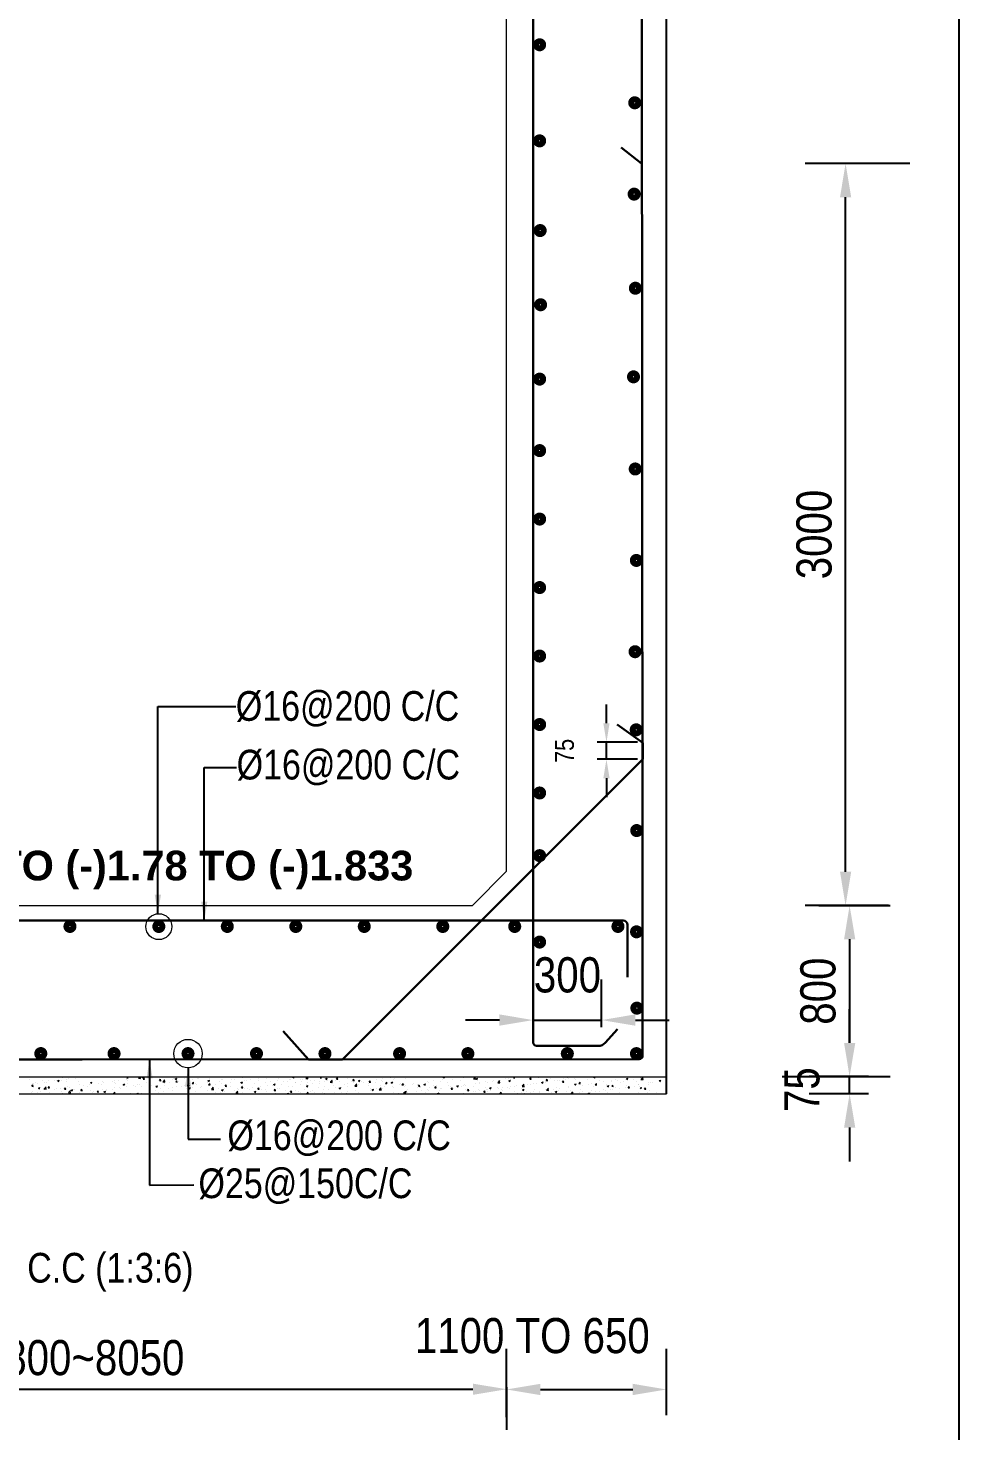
# Model space of a CAD drawing. Extents: x -119161 to 3778985, y -614964 to -30958.
# Drawn here: x 3138035 to 3144926, y -253343 to -242956 of the extents above; entities that cross this region are included whole.
import ezdxf

# ---------------------------------------------------------------- set-up
doc = ezdxf.new("R2010")
doc.units = 0
doc.header["$MEASUREMENT"] = 0
doc.layers.get('DEFPOINTS').update_dxf_attribs({"linetype": 'CONTINUOUS'})
doc.layers.add('Dim', color=7, linetype='CONTINUOUS', lineweight=9)
doc.layers.add('ROD', color=1, linetype='CONTINUOUS', lineweight=30)
doc.layers.add('LINE', color=7, linetype='CONTINUOUS')
doc.layers.add('TXT', color=7, linetype='CONTINUOUS')
doc.styles.add('ARIAL', font='ARIALN.TTF')
doc.dimstyles.new('dim_250', dxfattribs={"dimtxt": 500, "dimasz": 500, "dimexe": 500, "dimexo": 100, "dimgap": 150, "dimtad": 1, "dimdec": 0, "dimzin": 0, "dimdsep": 46, "dimtxsty": 'ARIAL', "dimcen": 350, "dimclrd": 5, "dimclre": 5, "dimclrt": 7, "dimadec": 0, "dimazin": 0, "dimtfac": 1, "dimtdec": 0, "dimtmove": 0, "dimatfit": 3, "dimfxl": 500, "dimfxlon": 1, "dimtolj": 1, "dimtzin": 0, "dimarcsym": 0})
doc.dimstyles.new('dim_70', dxfattribs={"dimtxt": 140, "dimasz": 140, "dimexe": 70, "dimexo": 40, "dimgap": 50, "dimtad": 1, "dimdec": 0, "dimzin": 0, "dimdsep": 46, "dimtxsty": 'ARIAL', "dimcen": 0.09, "dimclrd": 5, "dimclre": 5, "dimclrt": 7, "dimadec": 0, "dimazin": 0, "dimtfac": 1, "dimtdec": 0, "dimtmove": 0, "dimatfit": 3, "dimfxl": 1, "dimtolj": 1, "dimtzin": 0, "dimarcsym": 0})

# ---------------------------------------------------------------- blocks, each defined once
blk = doc.blocks.new('*D1077')
at = {"layer": 'DEFPOINTS', "color": 0, "lineweight": -2, "ltscale": 50}
for p in [(3143790, -249453), (3143496, -250720), (3144117, -250720)]:
    blk.add_point(p, dxfattribs=at)
at = {"layer": 'Dim', "color": 5, "lineweight": -2, "ltscale": 50}
for p, q in [((3143890, -249453), (3144417, -249453)), ((3144117, -249703), (3144117, -250470)), ((3143617, -250720), (3144417, -250720))]:
    blk.add_line(p, q, dxfattribs=at)
for points in [[(3144076, -249703), (3144159, -249703), (3144117, -249453)], [(3144076, -250470), (3144159, -250470), (3144117, -250720)]]:
    blk.add_solid(points, dxfattribs=at)
at = {"layer": 'Dim', "color": 7, "ltscale": 50, "insert": (3143884, -250087), "char_height": 260, "attachment_point": 5, "rotation": 90, "style": 'ARIAL'}
blk.add_mtext('\\A1;800', dxfattribs=at)
blk = doc.blocks.new('*D1078')
at = {"layer": 'DEFPOINTS', "color": 0, "lineweight": -2, "ltscale": 50}
for p in [(3135308, -252916), (3141578, -252918), (3141578, -253034)]:
    blk.add_point(p, dxfattribs=at)
at = {"layer": 'Dim', "color": 5, "lineweight": -2, "ltscale": 50}
for p, q in [((3135308, -253016), (3135308, -253334)), ((3141578, -253018), (3141578, -253334)), ((3135558, -253034), (3141328, -253034))]:
    blk.add_line(p, q, dxfattribs=at)
for points in [[(3135558, -252993), (3135558, -253076), (3135308, -253034)], [(3141328, -252993), (3141328, -253076), (3141578, -253034)]]:
    blk.add_solid(points, dxfattribs=at)
at = {"layer": 'Dim', "color": 7, "ltscale": 50, "insert": (3138443, -252802), "char_height": 260, "attachment_point": 5, "style": 'ARIAL'}
blk.add_mtext('\\A1;7800~8050', dxfattribs=at)
blk = doc.blocks.new('*D1082')
at = {"layer": 'DEFPOINTS', "color": 0, "lineweight": -2, "ltscale": 50}
for p in [(3142281, -250301), (3141774, -250453), (3142281, -250453)]:
    blk.add_point(p, dxfattribs=at)
at = {"layer": 'Dim', "color": 5, "lineweight": -2, "ltscale": 50}
for p, q in [((3141774, -250353), (3141774, -250001)), ((3142281, -250353), (3142281, -250001)), ((3141524, -250301), (3141274, -250301)), ((3141774, -250301), (3142281, -250301)), ((3142531, -250301), (3142781, -250301))]:
    blk.add_line(p, q, dxfattribs=at)
for points in [[(3141524, -250259), (3141524, -250343), (3141774, -250301)], [(3142531, -250259), (3142531, -250343), (3142281, -250301)]]:
    blk.add_solid(points, dxfattribs=at)
at = {"layer": 'Dim', "color": 7, "ltscale": 50, "insert": (3142028, -249968), "char_height": 260, "attachment_point": 5, "style": 'ARIAL'}
blk.add_mtext('\\A1;300', dxfattribs=at)
blk = doc.blocks.new('*D1083')
at = {"layer": 'DEFPOINTS', "color": 0, "lineweight": -2, "ltscale": 50}
for p in [(3142317, -248244), (3142586, -248244), (3142586, -248370)]:
    blk.add_point(p, dxfattribs=at)
at = {"layer": 'Dim', "color": 5, "lineweight": -2, "ltscale": 50}
for p, q in [((3142317, -248104), (3142317, -247964)), ((3142546, -248244), (3142247, -248244)), ((3142317, -248370), (3142317, -248244)), ((3142546, -248370), (3142247, -248370)), ((3142317, -248510), (3142317, -248650))]:
    blk.add_line(p, q, dxfattribs=at)
for points in [[(3142294, -248104), (3142340, -248104), (3142317, -248244)], [(3142294, -248510), (3142340, -248510), (3142317, -248370)]]:
    blk.add_solid(points, dxfattribs=at)
at = {"layer": 'Dim', "color": 7, "lineweight": 18, "ltscale": 50, "insert": (3142007, -248308), "char_height": 140, "attachment_point": 5, "rotation": 90, "style": 'ARIAL'}
blk.add_mtext('\\A1;75', dxfattribs=at)
blk = doc.blocks.new('*D1085')
at = {"layer": 'DEFPOINTS', "color": 0, "lineweight": -2, "ltscale": 50}
for p in [(3142761, -253036), (3142761, -253326), (3141578, -253342)]:
    blk.add_point(p, dxfattribs=at)
at = {"layer": 'Dim', "color": 5, "lineweight": -2, "ltscale": 50}
for p, q in [((3141578, -253242), (3141578, -252736)), ((3142761, -253226), (3142761, -252736)), ((3141828, -253036), (3142511, -253036))]:
    blk.add_line(p, q, dxfattribs=at)
for points in [[(3141828, -252994), (3141828, -253078), (3141578, -253036)], [(3142511, -252994), (3142511, -253078), (3142761, -253036)]]:
    blk.add_solid(points, dxfattribs=at)
at = {"layer": 'Dim', "color": 7, "ltscale": 50, "insert": (3141768, -252639), "char_height": 260, "attachment_point": 5, "style": 'ARIAL'}
blk.add_mtext('\\A1;1100 TO 650\\P', dxfattribs=at)
blk = doc.blocks.new('*D1086')
at = {"layer": 'DEFPOINTS', "color": 0, "lineweight": -2, "ltscale": 50}
for p in [(3144117, -250720), (3144356, -250720), (3144356, -250847)]:
    blk.add_point(p, dxfattribs=at)
at = {"layer": 'Dim', "color": 5, "lineweight": -2, "ltscale": 50}
for p, q in [((3144117, -250470), (3144117, -250220)), ((3144256, -250720), (3143817, -250720)), ((3144117, -250847), (3144117, -250720)), ((3144256, -250847), (3143817, -250847)), ((3144117, -251097), (3144117, -251347))]:
    blk.add_line(p, q, dxfattribs=at)
for points in [[(3144076, -250470), (3144159, -250470), (3144117, -250720)], [(3144076, -251097), (3144159, -251097), (3144117, -250847)]]:
    blk.add_solid(points, dxfattribs=at)
at = {"layer": 'Dim', "color": 7, "ltscale": 50, "insert": (3143765, -250816), "char_height": 260, "attachment_point": 5, "rotation": 90, "style": 'ARIAL'}
blk.add_mtext('\\A1;75', dxfattribs=at)
blk = doc.blocks.new('*D1087')
at = {"layer": 'DEFPOINTS', "color": 0, "lineweight": -2, "ltscale": 50}
for p in [(3144087, -243959), (3144664, -243959), (3144504, -249453)]:
    blk.add_point(p, dxfattribs=at)
at = {"layer": 'Dim', "color": 5, "lineweight": -2, "ltscale": 50}
for p, q in [((3144564, -243959), (3143787, -243959)), ((3144087, -249203), (3144087, -244209)), ((3144404, -249453), (3143787, -249453))]:
    blk.add_line(p, q, dxfattribs=at)
for points in [[(3144046, -244209), (3144129, -244209), (3144087, -243959)], [(3144046, -249203), (3144129, -249203), (3144087, -249453)]]:
    blk.add_solid(points, dxfattribs=at)
at = {"layer": 'Dim', "color": 7, "ltscale": 50, "insert": (3143855, -246706), "char_height": 260, "attachment_point": 5, "rotation": 90, "style": 'ARIAL'}
blk.add_mtext('\\A1;3000', dxfattribs=at)

msp = doc.modelspace()

# ---------------------------------------------------------------- linework, layer by layer
at = {"layer": 'Dim', "color": 2, "ltscale": 50}
for p, q in [((3138287.4, -250728.7), (3138287.4, -250728.7)), ((3138331.7, -250736), (3138331.7, -250736)), ((3138385.3, -250732.2), (3138385.3, -250732.2)), ((3138417.1, -250725.2), (3138417.1, -250725.2)), ((3138762.7, -250733.4), (3138762.7, -250733.4)), ((3138766, -250727.6), (3138772.2, -250720.2)), ((3138766, -250727.6), (3138776.1, -250728.5)), ((3138776, -250728.6), (3138774.5, -250720.2)), ((3138849.5, -250721.5), (3138849.5, -250721.5)), ((3138852.1, -250730.2), (3138867.1, -250732.5)), ((3138854, -250728.2), (3138861.6, -250720.2)), ((3138867.1, -250732.5), (3138865.7, -250720.2)), ((3138871.8, -250728), (3138871.8, -250728)), ((3138873.6, -250728.7), (3138873.6, -250728.7)), ((3138881.2, -250723.3), (3138889.4, -250720.2)), ((3138881.2, -250723.3), (3138889.6, -250729)), ((3138887.2, -250738.2), (3138895.3, -250728.5)), ((3138889.5, -250729), (3138892.5, -250720.2)), ((3138897.2, -250739.2), (3138895.3, -250728.6)), ((3138916, -250723.2), (3138916, -250723.2)), ((3139109.4, -250731.3), (3139109.4, -250731.3)), ((3139111.1, -250722.4), (3139111.1, -250722.4)), ((3139124.1, -250736.9), (3139135.9, -250732.3)), ((3139132.4, -250742.5), (3139135.8, -250732.3)), ((3139192.7, -250731.5), (3139192.7, -250731.5)), ((3139201.3, -250726.2), (3139201.3, -250726.2)), ((3139291.5, -250730), (3139291.5, -250730)), ((3139297.6, -250733.7), (3139297.6, -250733.7)), ((3139361.6, -250725.3), (3139361.6, -250725.3)), ((3139381.7, -250733.8), (3139381.7, -250733.8)), ((3139568.2, -250722.8), (3139568.2, -250722.8)), ((3139616.7, -250722.6), (3139616.7, -250722.6)), ((3139625.1, -250727.8), (3139625.1, -250727.8)), ((3139707, -250726.4), (3139707, -250726.4)), ((3139743.2, -250735.8), (3139743.2, -250735.8)), ((3139797.2, -250730.2), (3139797.2, -250730.2)), ((3139850, -250721.8), (3139850, -250721.8)), ((3139887.4, -250734), (3139887.4, -250734)), ((3139994.7, -250723), (3140001.9, -250720.2)), ((3139994.7, -250723), (3140003.1, -250728.6)), ((3140003, -250728.6), (3140005.9, -250720.2)), ((3140056.1, -250725.2), (3140056.1, -250725.2)), ((3140092.2, -250733.4), (3140107.3, -250735.7)), ((3140094.1, -250731.4), (3140104.9, -250720.2)), ((3140107.2, -250735.7), (3140105.4, -250720.2)), ((3140152.6, -250722.1), (3140152.6, -250722.1)), ((3140197.1, -250727.8), (3140203.5, -250720.2)), ((3140197.1, -250727.8), (3140207.2, -250728.7)), ((3140207.2, -250728.7), (3140205.6, -250720.2)), ((3140231.6, -250732.4), (3140231.6, -250732.4)), ((3140237.6, -250736.5), (3140249.4, -250731.9)), ((3140237.6, -250736.5), (3140246, -250742.2)), ((3140245.9, -250742.2), (3140249.3, -250731.9)), ((3140273.9, -250726.8), (3140273.9, -250726.8)), ((3140318.3, -250738.4), (3140326.5, -250728.7)), ((3140328.4, -250739.3), (3140326.4, -250728.7)), ((3140390.2, -250725.4), (3140390.2, -250725.4)), ((3140400.7, -250734.2), (3140400.7, -250734.2)), ((3140486.1, -250723.4), (3140486.1, -250723.4)), ((3140719.5, -250728.9), (3140719.5, -250728.9)), ((3140750.4, -250733.8), (3140750.4, -250733.8)), ((3140831.7, -250731.6), (3140831.7, -250731.6)), ((3141108.2, -250722.6), (3141114.5, -250720.2)), ((3141108.2, -250722.6), (3141116.6, -250728.3)), ((3141116.5, -250728.3), (3141119.3, -250720.2)), ((3141207.9, -250725.4), (3141207.9, -250725.4)), ((3141261.7, -250729.7), (3141261.7, -250729.7)), ((3141332.4, -250736.6), (3141347.4, -250738.9)), ((3141334.2, -250734.6), (3141347.4, -250720.9)), ((3141334.8, -250733.1), (3141334.8, -250733.1)), ((3141347.4, -250738.9), (3141345.5, -250722.8)), ((3141351.1, -250736.1), (3141362.9, -250731.6)), ((3141351.1, -250736.1), (3141359.5, -250741.8)), ((3141359.4, -250741.8), (3141362.8, -250731.6)), ((3141572.4, -250736.4), (3141572.4, -250736.4)), ((3141589.5, -250736), (3141589.5, -250736)), ((3141628.3, -250727.9), (3141634.8, -250720.2)), ((3141628.3, -250727.9), (3141638.4, -250728.8)), ((3141631.8, -250730.4), (3141631.8, -250730.4)), ((3141638.3, -250728.9), (3141636.7, -250720.2)), ((3141694.1, -250726), (3141694.1, -250726)), ((3141695.8, -250722), (3141695.8, -250722)), ((3141724.6, -250723.9), (3141724.6, -250723.9)), ((3141749.5, -250738.5), (3141757.6, -250728.8)), ((3141759.5, -250739.5), (3141757.6, -250728.9)), ((3141814.8, -250727.7), (3141814.8, -250727.7)), ((3141905, -250731.5), (3141905, -250731.5)), ((3141995.3, -250735.3), (3141995.3, -250735.3)), ((3142031.2, -250727.9), (3142031.2, -250727.9)), ((3142037.3, -250736.1), (3142037.3, -250736.1)), ((3142077.5, -250732.6), (3142077.5, -250732.6)), ((3142125.1, -250723.4), (3142125.1, -250723.4)), ((3142221.7, -250722.2), (3142227, -250720.2)), ((3142221.7, -250722.2), (3142230.1, -250727.9)), ((3142230, -250727.9), (3142232.6, -250720.2)), ((3142464.6, -250735.8), (3142476.4, -250731.2)), ((3142464.6, -250735.8), (3142473, -250741.4)), ((3142469.7, -250732.4), (3142469.7, -250732.4)), ((3142472.9, -250741.4), (3142476.3, -250731.2)), ((3142555.1, -250721.5), (3142555.1, -250721.5)), ((3142565.8, -250729.1), (3142565.8, -250729.1)), ((3142574.4, -250737.8), (3142587.5, -250724.1)), ((3142587.5, -250742.1), (3142585.6, -250726)), ((3142608.1, -250723.5), (3142608.1, -250723.5)), ((3142615.5, -250727.2), (3142615.5, -250727.2)), ((3138049.4, -250743.7), (3138049.4, -250743.7)), ((3138062.1, -250791.1), (3138070.2, -250781.4)), ((3138062.1, -250791.1), (3138072.2, -250792)), ((3138063.8, -250835.3), (3138063.8, -250835.3)), ((3138065.9, -250774.3), (3138065.9, -250774.3)), ((3138069.8, -250827.6), (3138069.8, -250827.6)), ((3138072.2, -250792.1), (3138070.2, -250781.5)), ((3138071.8, -250771.4), (3138071.8, -250771.4)), ((3138090.3, -250762.6), (3138090.3, -250762.6)), ((3138106.7, -250833.9), (3138106.7, -250833.9)), ((3138108.2, -250768.7), (3138108.2, -250768.7)), ((3138111.4, -250805.3), (3138123.3, -250800.7)), ((3138111.4, -250805.3), (3138119.9, -250810.9)), ((3138119.8, -250810.9), (3138123.2, -250800.7)), ((3138127.8, -250826.9), (3138127.8, -250826.9)), ((3138139.7, -250747.5), (3138139.7, -250747.5)), ((3138153, -250810.9), (3138168.1, -250813.2)), ((3138154.9, -250808.9), (3138168.1, -250795.2)), ((3138155.1, -250816.8), (3138155.1, -250816.8)), ((3138157.2, -250760.6), (3138157.2, -250760.6)), ((3138168, -250813.2), (3138166.2, -250797.1)), ((3138172.2, -250760.3), (3138172.2, -250760.3)), ((3138183.3, -250801.7), (3138191.5, -250792)), ((3138183.3, -250801.7), (3138193.4, -250802.6)), ((3138188.9, -250745.6), (3138188.9, -250745.6)), ((3138193.4, -250802.7), (3138191.4, -250792.1)), ((3138197, -250837.7), (3138197, -250837.7)), ((3138229.9, -250751.3), (3138229.9, -250751.3)), ((3138234.5, -250812.9), (3138234.5, -250812.9)), ((3138242.9, -250804.2), (3138242.9, -250804.2)), ((3138244.9, -250747.9), (3138244.9, -250747.9)), ((3138253.4, -250750.8), (3138265.3, -250746.2)), ((3138253.4, -250750.8), (3138261.8, -250756.4)), ((3138261.8, -250756.4), (3138265.2, -250746.2)), ((3138276.8, -250807.3), (3138276.8, -250807.3)), ((3138279, -250746.2), (3138279, -250746.2)), ((3138280.4, -250829.6), (3138280.4, -250829.6)), ((3138304.5, -250812.3), (3138312.7, -250802.6)), ((3138304.5, -250812.3), (3138314.6, -250813.2)), ((3138314.6, -250813.3), (3138312.6, -250802.7)), ((3138320.1, -250755.1), (3138320.1, -250755.1)), ((3138321.3, -250740.6), (3138321.3, -250740.6)), ((3138329.7, -250792.3), (3138329.7, -250792.3)), ((3138333.4, -250838.8), (3138348.4, -250841.2)), ((3138335.3, -250836.9), (3138348.4, -250823.2)), ((3138340.8, -250798.9), (3138340.8, -250798.9)), ((3138348.4, -250841.1), (3138346.5, -250825.1)), ((3138354.3, -250818.8), (3138366.2, -250814.3)), ((3138354.3, -250818.8), (3138362.7, -250824.5)), ((3138362.7, -250824.5), (3138366.1, -250814.3)), ((3138379, -250812.6), (3138379, -250812.6)), ((3138410.3, -250758.9), (3138410.3, -250758.9)), ((3138413, -250837.7), (3138413, -250837.7)), ((3138415, -250781.4), (3138415, -250781.4)), ((3138425.7, -250822.9), (3138433.9, -250813.2)), ((3138425.7, -250822.9), (3138435.8, -250823.8)), ((3138435.8, -250823.9), (3138433.9, -250813.3)), ((3138447.6, -250784.8), (3138447.6, -250784.8)), ((3138477.6, -250795.7), (3138477.6, -250795.7)), ((3138489.9, -250779.3), (3138489.9, -250779.3)), ((3138496.3, -250764.3), (3138508.1, -250759.8)), ((3138496.3, -250764.3), (3138504.7, -250770)), ((3138500.5, -250762.7), (3138500.5, -250762.7)), ((3138500.7, -250825), (3138500.7, -250825)), ((3138502.8, -250768.8), (3138502.8, -250768.8)), ((3138504.7, -250770), (3138508.1, -250759.8)), ((3138509.4, -250837.5), (3138509.4, -250837.5)), ((3138518.1, -250832.8), (3138518.1, -250832.8)), ((3138547, -250833.5), (3138555.1, -250823.8)), ((3138547, -250833.5), (3138557.1, -250834.4)), ((3138553.9, -250770.8), (3138553.9, -250770.8)), ((3138557, -250834.5), (3138555.1, -250823.9)), ((3138576.1, -250778.8), (3138576.1, -250778.8)), ((3138587.5, -250813.1), (3138587.5, -250813.1)), ((3138589.6, -250756.9), (3138589.6, -250756.9)), ((3138590.7, -250766.6), (3138590.7, -250766.6)), ((3138597.2, -250832.3), (3138609, -250827.8)), ((3138597.2, -250832.3), (3138605.6, -250838)), ((3138605.6, -250838), (3138609, -250827.8)), ((3138616.1, -250823.4), (3138616.1, -250823.4)), ((3138616.6, -250815.9), (3138616.6, -250815.9)), ((3138658.4, -250817.9), (3138658.4, -250817.9)), ((3138660.6, -250756.8), (3138660.6, -250756.8)), ((3138668.2, -250844.2), (3138676.3, -250834.4)), ((3138672.9, -250802.3), (3138672.9, -250802.3)), ((3138674.7, -250761.9), (3138674.7, -250761.9)), ((3138674.9, -250746), (3138674.9, -250746)), ((3138678.2, -250845.1), (3138676.3, -250834.5)), ((3138681, -250770.4), (3138681, -250770.4)), ((3138702.9, -250751.2), (3138702.9, -250751.2)), ((3138715.2, -250799), (3138715.2, -250799)), ((3138722.5, -250809.4), (3138722.5, -250809.4)), ((3138739.2, -250777.8), (3138751, -250773.3)), ((3138739.2, -250777.8), (3138747.6, -250783.5)), ((3138747.6, -250783.5), (3138751, -250773.3)), ((3138760.7, -250789.6), (3138760.7, -250789.6)), ((3138766.9, -250742.8), (3138766.9, -250742.8)), ((3138771.2, -250774.2), (3138771.2, -250774.2)), ((3138773.2, -250745), (3138773.2, -250745)), ((3138813.7, -250782.1), (3138813.7, -250782.1)), ((3138829.2, -250795.4), (3138829.2, -250795.4)), ((3138845.4, -250834), (3138845.4, -250834)), ((3138847.4, -250777.7), (3138847.4, -250777.7)), ((3138861.4, -250778), (3138861.4, -250778)), ((3138871.5, -250789.8), (3138871.5, -250789.8)), ((3138887.2, -250738.2), (3138897.3, -250739.1)), ((3138912.3, -250765.2), (3138912.3, -250765.2)), ((3138930.7, -250823.2), (3138930.7, -250823.2)), ((3138932.8, -250766.9), (3138932.8, -250766.9)), ((3138935.5, -250781.4), (3138935.5, -250781.4)), ((3138951.6, -250781.8), (3138951.6, -250781.8)), ((3138976.8, -250824.3), (3138976.8, -250824.3)), ((3138982.1, -250791.4), (3138993.9, -250786.8)), ((3138982.1, -250791.4), (3138990.5, -250797)), ((3138990.4, -250797), (3138993.9, -250786.8)), ((3138997.8, -250834), (3138997.8, -250834)), ((3139008.4, -250748.8), (3139016.5, -250739.1)), ((3139008.4, -250748.8), (3139018.5, -250749.7)), ((3139010.9, -250748.2), (3139010.9, -250748.2)), ((3139018.4, -250749.8), (3139016.5, -250739.2)), ((3139018.5, -250810.5), (3139018.5, -250810.5)), ((3139020.6, -250754.2), (3139020.6, -250754.2)), ((3139032.4, -250758.1), (3139047.5, -250760.5)), ((3139034.3, -250756.2), (3139047.5, -250742.4)), ((3139040.1, -250828.4), (3139040.1, -250828.4)), ((3139041.8, -250785.6), (3139041.8, -250785.6)), ((3139042.2, -250767.3), (3139042.2, -250767.3)), ((3139047.4, -250760.4), (3139045.6, -250744.4)), ((3139075.4, -250807.4), (3139075.4, -250807.4)), ((3139084.5, -250761.8), (3139084.5, -250761.8)), ((3139104.1, -250820), (3139104.1, -250820)), ((3139105.3, -250798.6), (3139105.3, -250798.6)), ((3139107.3, -250742.3), (3139107.3, -250742.3)), ((3139124.1, -250736.9), (3139132.5, -250742.5)), ((3139129.6, -250759.5), (3139137.7, -250749.7)), ((3139129.6, -250759.4), (3139139.7, -250760.3)), ((3139132, -250789.4), (3139132, -250789.4)), ((3139139.7, -250760.4), (3139137.7, -250749.8)), ((3139148.5, -250753.3), (3139148.5, -250753.3)), ((3139174, -250790.5), (3139174, -250790.5)), ((3139190.6, -250787.8), (3139190.6, -250787.8)), ((3139210.8, -250805.9), (3139210.8, -250805.9)), ((3139212.8, -250786.1), (3139227.8, -250788.4)), ((3139214.7, -250784.1), (3139227.8, -250770.4)), ((3139222.3, -250793.2), (3139222.3, -250793.2)), ((3139224.9, -250804.9), (3139236.8, -250800.4)), ((3139224.9, -250804.9), (3139233.3, -250810.6)), ((3139227.8, -250788.4), (3139225.9, -250772.3)), ((3139233.3, -250810.6), (3139236.7, -250800.4)), ((3139250.8, -250770.1), (3139259, -250760.3)), ((3139250.8, -250770.1), (3139260.9, -250770.9)), ((3139253.1, -250800.4), (3139253.1, -250800.4)), ((3139255.3, -250739.3), (3139255.3, -250739.3)), ((3139260.9, -250771), (3139258.9, -250760.4)), ((3139272.5, -250773.5), (3139272.5, -250773.5)), ((3139276.4, -250831.4), (3139276.4, -250831.4)), ((3139278.4, -250775.1), (3139278.4, -250775.1)), ((3139312.5, -250797), (3139312.5, -250797)), ((3139317.1, -250791.9), (3139317.1, -250791.9)), ((3139363.1, -250819.5), (3139363.1, -250819.5)), ((3139365.2, -250763.2), (3139365.2, -250763.2)), ((3139366.9, -250750.4), (3139378.8, -250745.8)), ((3139366.9, -250750.4), (3139375.3, -250756.1)), ((3139371.1, -250756.6), (3139371.1, -250756.6)), ((3139372, -250780.7), (3139380.2, -250771)), ((3139372, -250780.7), (3139382.1, -250781.5)), ((3139375.3, -250756.1), (3139378.7, -250745.9)), ((3139382.1, -250781.6), (3139380.1, -250771)), ((3139393.2, -250814.1), (3139408.2, -250816.4)), ((3139395, -250812.1), (3139408.2, -250798.4)), ((3139402.7, -250800.9), (3139402.7, -250800.9)), ((3139408.2, -250816.4), (3139406.3, -250800.3)), ((3139421.7, -250839), (3139421.7, -250839)), ((3139423.9, -250777.9), (3139423.9, -250777.9)), ((3139448.5, -250808.7), (3139448.5, -250808.7)), ((3139450.6, -250752.4), (3139450.6, -250752.4)), ((3139466.2, -250772.3), (3139466.2, -250772.3)), ((3139467.8, -250818.4), (3139479.6, -250813.9)), ((3139467.8, -250818.4), (3139476.2, -250824.1)), ((3139469.6, -250739.7), (3139469.6, -250739.7)), ((3139471.9, -250737.7), (3139471.9, -250737.7)), ((3139476.2, -250824.1), (3139479.6, -250813.9)), ((3139485.7, -250830.6), (3139485.7, -250830.6)), ((3139492.9, -250804.7), (3139492.9, -250804.7)), ((3139493.3, -250791.3), (3139501.4, -250781.6)), ((3139493.3, -250791.3), (3139503.4, -250792.1)), ((3139503.3, -250792.2), (3139501.4, -250781.6)), ((3139530.2, -250763.9), (3139530.2, -250763.9)), ((3139536.3, -250796), (3139536.3, -250796)), ((3139538.3, -250739.7), (3139538.3, -250739.7)), ((3139561.2, -250823.6), (3139561.2, -250823.6)), ((3139562.2, -250741.5), (3139562.2, -250741.5)), ((3139575.4, -250840.1), (3139588.6, -250826.4)), ((3139583.1, -250808.5), (3139583.1, -250808.5)), ((3139588.5, -250844.3), (3139586.7, -250828.3)), ((3139592.4, -250816.5), (3139592.4, -250816.5)), ((3139609.8, -250763.9), (3139621.6, -250759.4)), ((3139609.8, -250763.9), (3139618.2, -250769.6)), ((3139614.5, -250801.9), (3139622.6, -250792.2)), ((3139614.5, -250801.9), (3139624.6, -250802.8)), ((3139618.2, -250769.6), (3139621.6, -250759.4)), ((3139621, -250840.3), (3139621, -250840.3)), ((3139624.5, -250802.8), (3139622.6, -250792.2)), ((3139623, -250784.1), (3139623, -250784.1)), ((3139634.8, -250810.9), (3139634.8, -250810.9)), ((3139636.9, -250749.8), (3139636.9, -250749.8)), ((3139652.4, -250745.3), (3139652.4, -250745.3)), ((3139659.8, -250806.7), (3139659.8, -250806.7)), ((3139673.3, -250812.3), (3139673.3, -250812.3)), ((3139679.2, -250744.3), (3139679.2, -250744.3)), ((3139698.8, -250802.5), (3139698.8, -250802.5)), ((3139706.4, -250829.5), (3139706.4, -250829.5)), ((3139708.4, -250773.3), (3139708.4, -250773.3)), ((3139710.7, -250832), (3139722.5, -250827.4)), ((3139710.7, -250832), (3139719.1, -250837.6)), ((3139719, -250837.6), (3139722.5, -250827.4)), ((3139735.7, -250812.5), (3139743.8, -250802.8)), ((3139735.7, -250812.5), (3139745.8, -250813.4)), ((3139742.6, -250749.1), (3139742.6, -250749.1)), ((3139745.7, -250813.4), (3139743.8, -250802.8)), ((3139758.3, -250789.8), (3139758.3, -250789.8)), ((3139763.5, -250816.1), (3139763.5, -250816.1)), ((3139794.1, -250816.9), (3139794.1, -250816.9)), ((3139796.2, -250760.6), (3139796.2, -250760.6)), ((3139798.8, -250826.9), (3139798.8, -250826.9)), ((3139805.5, -250788.5), (3139805.5, -250788.5)), ((3139832.8, -250752.9), (3139832.8, -250752.9)), ((3139847.8, -250782.9), (3139847.8, -250782.9)), ((3139852.7, -250777.5), (3139864.5, -250772.9)), ((3139852.7, -250777.5), (3139861.1, -250783.1)), ((3139853.8, -250819.9), (3139853.8, -250819.9)), ((3139856.9, -250772.9), (3139856.9, -250772.9)), ((3139856.9, -250823.1), (3139865.1, -250813.4)), ((3139856.9, -250823.1), (3139867, -250824)), ((3139861, -250783.1), (3139864.5, -250772.9)), ((3139867, -250824), (3139865, -250813.4)), ((3139880.9, -250805), (3139880.9, -250805)), ((3139883, -250748.7), (3139883, -250748.7)), ((3139897.4, -250810), (3139897.4, -250810)), ((3139911.8, -250774.5), (3139911.8, -250774.5)), ((3139923, -250756.7), (3139923, -250756.7)), ((3139944, -250823.7), (3139944, -250823.7)), ((3139955.4, -250756), (3139955.4, -250756)), ((3139966.3, -250794.1), (3139966.3, -250794.1)), ((3139968.3, -250737.9), (3139968.3, -250737.9)), ((3139974.1, -250827.1), (3139974.1, -250827.1)), ((3139977.6, -250737.8), (3139977.6, -250737.8)), ((3139978.1, -250833.7), (3139986.3, -250824)), ((3139978.1, -250833.7), (3139988.2, -250834.6)), ((3139988.2, -250834.6), (3139986.2, -250824)), ((3139995.9, -250793.1), (3139995.9, -250793.1)), ((3140013.2, -250760.5), (3140013.2, -250760.5)), ((3140016.4, -250821.5), (3140016.4, -250821.5)), ((3140018.5, -250760.4), (3140018.5, -250760.4)), ((3140034.2, -250827.5), (3140034.2, -250827.5)), ((3140052, -250837.7), (3140052, -250837.7)), ((3140054, -250739), (3140054, -250739)), ((3140054, -250781.5), (3140054, -250781.5)), ((3140060.8, -250754.8), (3140060.8, -250754.8)), ((3140067.8, -250741.6), (3140067.8, -250741.6)), ((3140080.4, -250813.1), (3140080.4, -250813.1)), ((3140094.5, -250776.1), (3140094.5, -250776.1)), ((3140095.6, -250791), (3140107.4, -250786.5)), ((3140095.6, -250791), (3140104, -250796.7)), ((3140099.3, -250844.3), (3140107.5, -250834.6)), ((3140103.5, -250764.3), (3140103.5, -250764.3)), ((3140103.9, -250796.7), (3140107.3, -250786.5)), ((3140109.4, -250845.2), (3140107.4, -250834.6)), ((3140124.4, -250831.4), (3140124.4, -250831.4)), ((3140124.9, -250746.4), (3140124.9, -250746.4)), ((3140138.8, -250825.8), (3140138.8, -250825.8)), ((3140140.8, -250769.6), (3140140.8, -250769.6)), ((3140158, -250745.5), (3140158, -250745.5)), ((3140159, -250835.3), (3140159, -250835.3)), ((3140187.1, -250799), (3140187.1, -250799)), ((3140193.1, -250759.2), (3140193.1, -250759.2)), ((3140193.7, -250768.2), (3140193.7, -250768.2)), ((3140214.6, -250835.2), (3140214.6, -250835.2)), ((3140224.1, -250815), (3140224.1, -250815)), ((3140226.2, -250758.7), (3140226.2, -250758.7)), ((3140229.4, -250793.4), (3140229.4, -250793.4)), ((3140248.3, -250749.3), (3140248.3, -250749.3)), ((3140257.6, -250818.4), (3140257.6, -250818.4)), ((3140272.6, -250761.3), (3140287.6, -250763.7)), ((3140274.5, -250759.4), (3140287.6, -250745.7)), ((3140283.9, -250772), (3140283.9, -250772)), ((3140287.6, -250763.6), (3140285.7, -250747.6)), ((3140291.6, -250742.3), (3140291.6, -250742.3)), ((3140293.4, -250785), (3140293.4, -250785)), ((3140304.8, -250839), (3140304.8, -250839)), ((3140311.9, -250802.3), (3140311.9, -250802.3)), ((3140314, -250746.1), (3140314, -250746.1)), ((3140318.3, -250738.4), (3140328.4, -250739.3)), ((3140338.4, -250804.5), (3140350.3, -250800)), ((3140338.4, -250804.5), (3140346.8, -250810.2)), ((3140338.5, -250753.1), (3140338.5, -250753.1)), ((3140346.8, -250810.2), (3140350.2, -250800)), ((3140355.7, -250837.6), (3140355.7, -250837.6)), ((3140356.2, -250801.5), (3140356.2, -250801.5)), ((3140374.1, -250775.8), (3140374.1, -250775.8)), ((3140398, -250832.1), (3140398, -250832.1)), ((3140398.7, -250790.4), (3140398.7, -250790.4)), ((3140400.2, -250771), (3140400.2, -250771)), ((3140428.7, -250756.9), (3140428.7, -250756.9)), ((3140439.5, -250749), (3140447.7, -250739.3)), ((3140439.5, -250749), (3140449.6, -250749.9)), ((3140442.5, -250765.4), (3140442.5, -250765.4)), ((3140449.6, -250749.9), (3140447.6, -250739.3)), ((3140453, -250789.3), (3140468, -250791.6)), ((3140454.7, -250784.5), (3140454.7, -250784.5)), ((3140454.8, -250787.3), (3140468, -250773.6)), ((3140462, -250823.6), (3140462, -250823.6)), ((3140464.3, -250779.6), (3140464.3, -250779.6)), ((3140468, -250791.6), (3140466.1, -250775.6)), ((3140480.4, -250750), (3140492.3, -250745.5)), ((3140480.4, -250750), (3140488.8, -250755.7)), ((3140482, -250835.9), (3140482, -250835.9)), ((3140484, -250779.6), (3140484, -250779.6)), ((3140488.8, -250755.7), (3140492.2, -250745.5)), ((3140506.5, -250757), (3140506.5, -250757)), ((3140518.9, -250760.7), (3140518.9, -250760.7)), ((3140553.3, -250767.6), (3140553.3, -250767.6)), ((3140554.5, -250783.4), (3140554.5, -250783.4)), ((3140560.8, -250759.6), (3140568.9, -250749.9)), ((3140560.8, -250759.6), (3140570.9, -250760.5)), ((3140568.8, -250809.6), (3140568.8, -250809.6)), ((3140570.8, -250760.5), (3140568.9, -250749.9)), ((3140569.8, -250823.2), (3140569.8, -250823.2)), ((3140571.8, -250766.9), (3140571.8, -250766.9)), ((3140581.3, -250818.1), (3140593.1, -250813.5)), ((3140581.3, -250818.1), (3140589.7, -250823.7)), ((3140589.7, -250823.7), (3140593.1, -250813.5)), ((3140609.1, -250764.5), (3140609.1, -250764.5)), ((3140611.1, -250804), (3140611.1, -250804)), ((3140613.2, -250742.9), (3140613.2, -250742.9)), ((3140633.3, -250817.3), (3140648.3, -250819.6)), ((3140635.2, -250815.3), (3140648.3, -250801.6)), ((3140644.7, -250787.2), (3140644.7, -250787.2)), ((3140648.3, -250819.6), (3140646.4, -250803.5)), ((3140651.8, -250750.7), (3140651.8, -250750.7)), ((3140655.5, -250737.3), (3140655.5, -250737.3)), ((3140656.5, -250811.3), (3140656.5, -250811.3)), ((3140658.6, -250755), (3140658.6, -250755)), ((3140675.1, -250795.6), (3140675.1, -250795.6)), ((3140682, -250770.2), (3140690.1, -250760.5)), ((3140682, -250770.2), (3140692.1, -250771.1)), ((3140692, -250771.1), (3140690.1, -250760.5)), ((3140699.3, -250768.3), (3140699.3, -250768.3)), ((3140723.3, -250763.6), (3140735.1, -250759)), ((3140723.3, -250763.6), (3140731.7, -250769.2)), ((3140731.7, -250769.2), (3140735.1, -250759)), ((3140735, -250791), (3140735, -250791)), ((3140741.9, -250800.5), (3140741.9, -250800.5)), ((3140743.4, -250834.6), (3140743.4, -250834.6)), ((3140743.9, -250744.2), (3140743.9, -250744.2)), ((3140781.8, -250781.5), (3140781.8, -250781.5)), ((3140789.5, -250772.1), (3140789.5, -250772.1)), ((3140803.2, -250780.8), (3140811.3, -250771.1)), ((3140803.2, -250780.8), (3140813.3, -250781.7)), ((3140813.3, -250781.7), (3140811.3, -250771.1)), ((3140815.6, -250843.3), (3140828.7, -250829.6)), ((3140824.1, -250776), (3140824.1, -250776)), ((3140824.2, -250831.6), (3140836, -250827.1)), ((3140824.2, -250831.6), (3140832.6, -250837.3)), ((3140825.2, -250794.8), (3140825.2, -250794.8)), ((3140828.6, -250846.9), (3140826.8, -250831.5)), ((3140829.7, -250787.8), (3140829.7, -250787.8)), ((3140832.5, -250837.3), (3140836, -250827.1)), ((3140842, -250817.7), (3140842, -250817.7)), ((3140843.7, -250834.2), (3140843.7, -250834.2)), ((3140879.8, -250775.9), (3140879.8, -250775.9)), ((3140888.1, -250767.5), (3140888.1, -250767.5)), ((3140914.4, -250832.2), (3140914.4, -250832.2)), ((3140915.4, -250798.6), (3140915.4, -250798.6)), ((3140916.4, -250775.9), (3140916.4, -250775.9)), ((3140924.4, -250791.4), (3140932.6, -250781.7)), ((3140924.4, -250791.4), (3140934.5, -250792.3)), ((3140934.5, -250792.3), (3140932.5, -250781.8)), ((3140940.5, -250800.8), (3140940.5, -250800.8)), ((3140950.4, -250820.1), (3140950.4, -250820.1)), ((3140966.2, -250777.1), (3140978, -250772.5)), ((3140966.2, -250777.1), (3140974.6, -250782.8)), ((3140970, -250779.8), (3140970, -250779.8)), ((3140974.5, -250782.8), (3140978, -250772.6)), ((3140981, -250837.9), (3140981, -250837.9)), ((3140992.7, -250814.6), (3140992.7, -250814.6)), ((3140994.8, -250753.5), (3140994.8, -250753.5)), ((3140999.7, -250821.4), (3140999.7, -250821.4)), ((3141001.8, -250765.1), (3141001.8, -250765.1)), ((3141005.6, -250802.5), (3141005.6, -250802.5)), ((3141037.2, -250747.9), (3141037.2, -250747.9)), ((3141039.1, -250783.9), (3141039.1, -250783.9)), ((3141045.6, -250802), (3141053.8, -250792.3)), ((3141045.6, -250802), (3141055.7, -250802.9)), ((3141055.7, -250803), (3141053.7, -250792.4)), ((3141056.7, -250806.1), (3141056.7, -250806.1)), ((3141060.2, -250783.6), (3141060.2, -250783.6)), ((3141079.6, -250821), (3141079.6, -250821)), ((3141087.5, -250808.7), (3141087.5, -250808.7)), ((3141089.6, -250752.4), (3141089.6, -250752.4)), ((3141095.8, -250806.3), (3141095.8, -250806.3)), ((3141101.2, -250739.5), (3141101.2, -250739.5)), ((3141137.6, -250766.9), (3141137.6, -250766.9)), ((3141150.4, -250787.4), (3141150.4, -250787.4)), ((3141163.4, -250792.1), (3141163.4, -250792.1)), ((3141166.8, -250812.6), (3141175, -250802.9)), ((3141166.8, -250812.6), (3141176.9, -250813.5)), ((3141174.3, -250796.8), (3141174.3, -250796.8)), ((3141176.9, -250813.6), (3141174.9, -250803)), ((3141176.3, -250740.5), (3141176.3, -250740.5)), ((3141178.1, -250804.1), (3141178.1, -250804.1)), ((3141186, -250810.1), (3141186, -250810.1)), ((3141205.7, -250786.5), (3141205.7, -250786.5)), ((3141209.1, -250790.6), (3141220.9, -250786.1)), ((3141209.1, -250790.6), (3141217.5, -250796.3)), ((3141217.4, -250796.3), (3141220.8, -250786.1)), ((3141236.2, -250750), (3141236.2, -250750)), ((3141240.6, -250791.2), (3141240.6, -250791.2)), ((3141259.7, -250786), (3141259.7, -250786)), ((3141269.7, -250778.1), (3141269.7, -250778.1)), ((3141276.3, -250813.9), (3141276.3, -250813.9)), ((3141276.7, -250787.1), (3141276.7, -250787.1)), ((3141288.1, -250823.2), (3141296.2, -250813.5)), ((3141288.1, -250823.2), (3141298.2, -250824.1)), ((3141298.1, -250824.2), (3141296.2, -250813.6)), ((3141330.8, -250795), (3141330.8, -250795)), ((3141332, -250830.7), (3141332, -250830.7)), ((3141345.4, -250829.6), (3141345.4, -250829.6)), ((3141347.4, -250773.3), (3141347.4, -250773.3)), ((3141366.5, -250817.7), (3141366.5, -250817.7)), ((3141374.3, -250825.1), (3141374.3, -250825.1)), ((3141375.3, -250770.2), (3141375.3, -250770.2)), ((3141376.5, -250764), (3141376.5, -250764)), ((3141409.3, -250833.8), (3141417.4, -250824.1)), ((3141409.3, -250833.8), (3141419.4, -250834.7)), ((3141419.3, -250834.8), (3141417.4, -250824.2)), ((3141418.8, -250758.5), (3141418.8, -250758.5)), ((3141421.1, -250798.8), (3141421.1, -250798.8)), ((3141432.1, -250817.7), (3141432.1, -250817.7)), ((3141434.2, -250761.4), (3141434.2, -250761.4)), ((3141438.3, -250816.7), (3141438.3, -250816.7)), ((3141439.8, -250829.4), (3141439.8, -250829.4)), ((3141451.9, -250804.2), (3141463.8, -250799.6)), ((3141451.9, -250804.2), (3141460.3, -250809.8)), ((3141456.7, -250821.5), (3141456.7, -250821.5)), ((3141460.3, -250809.8), (3141463.7, -250799.6)), ((3141473.8, -250753.3), (3141473.8, -250753.3)), ((3141482.8, -250750), (3141482.8, -250750)), ((3141511.3, -250802.6), (3141511.3, -250802.6)), ((3141512.7, -250764.5), (3141527.8, -250766.9)), ((3141514.6, -250762.6), (3141527.8, -250748.9)), ((3141517.5, -250806.8), (3141517.5, -250806.8)), ((3141519.6, -250750.6), (3141519.6, -250750.6)), ((3141527.7, -250766.8), (3141525.9, -250750.8)), ((3141530.5, -250844.4), (3141538.6, -250834.7)), ((3141538.4, -250812.4), (3141538.4, -250812.4)), ((3141540.6, -250845.4), (3141538.6, -250834.8)), ((3141545.1, -250802.6), (3141545.1, -250802.6)), ((3141546.9, -250825.3), (3141546.9, -250825.3)), ((3141587.4, -250797.1), (3141587.4, -250797.1)), ((3141593.9, -250749.7), (3141605.8, -250745.1)), ((3141593.9, -250749.7), (3141602.3, -250755.3)), ((3141601.5, -250806.4), (3141601.5, -250806.4)), ((3141602.3, -250755.3), (3141605.7, -250745.1)), ((3141605.3, -250794.2), (3141605.3, -250794.2)), ((3141607.3, -250737.9), (3141607.3, -250737.9)), ((3141636.9, -250795.5), (3141636.9, -250795.5)), ((3141637.1, -250829.1), (3141637.1, -250829.1)), ((3141651.4, -250788.6), (3141651.4, -250788.6)), ((3141690, -250838.5), (3141690, -250838.5)), ((3141691.7, -250810.3), (3141691.7, -250810.3)), ((3141692.1, -250782.3), (3141692.1, -250782.3)), ((3141693.1, -250792.5), (3141708.1, -250794.9)), ((3141694.8, -250817.7), (3141706.6, -250813.2)), ((3141694.8, -250817.7), (3141703.2, -250823.4)), ((3141695, -250790.6), (3141708.1, -250776.8)), ((3141703.2, -250823.4), (3141706.6, -250813.2)), ((3141708.1, -250794.8), (3141706.2, -250778.8)), ((3141727.3, -250833), (3141727.3, -250833)), ((3141735.5, -250778.6), (3141735.5, -250778.6)), ((3141749.5, -250738.5), (3141759.6, -250739.4)), ((3141756, -250835.7), (3141756, -250835.7)), ((3141758.1, -250774.6), (3141758.1, -250774.6)), ((3141775.4, -250827.7), (3141775.4, -250827.7)), ((3141777.4, -250771.4), (3141777.4, -250771.4)), ((3141781.9, -250814.1), (3141781.9, -250814.1)), ((3141800.4, -250769), (3141800.4, -250769)), ((3141817.6, -250836.8), (3141817.6, -250836.8)), ((3141820, -250827.3), (3141820, -250827.3)), ((3141834, -250761.7), (3141834, -250761.7)), ((3141836.8, -250763.2), (3141848.6, -250758.6)), ((3141836.8, -250763.2), (3141845.2, -250768.9)), ((3141845.2, -250768.9), (3141848.6, -250758.7)), ((3141863.1, -250815), (3141863.1, -250815)), ((3141864.4, -250760.6), (3141864.4, -250760.6)), ((3141865.2, -250758.8), (3141865.2, -250758.8)), ((3141870.7, -250749.1), (3141878.8, -250739.4)), ((3141870.7, -250749.1), (3141880.8, -250750)), ((3141872.1, -250817.9), (3141872.1, -250817.9)), ((3141873.5, -250820.5), (3141888.5, -250822.8)), ((3141875.3, -250818.5), (3141888.5, -250804.8)), ((3141880.8, -250750.1), (3141878.8, -250739.5)), ((3141888.5, -250822.8), (3141886.6, -250806.7)), ((3141926.7, -250813.2), (3141926.7, -250813.2)), ((3141932.6, -250744.8), (3141932.6, -250744.8)), ((3141937.7, -250831.2), (3141949.5, -250826.7)), ((3141937.7, -250831.2), (3141946.1, -250836.9)), ((3141946, -250836.9), (3141949.5, -250826.7)), ((3141949.9, -250803.1), (3141949.9, -250803.1)), ((3141952, -250746.9), (3141952, -250746.9)), ((3141962.4, -250821.7), (3141962.4, -250821.7)), ((3141969, -250807.6), (3141969, -250807.6)), ((3141971.2, -250746.5), (3141971.2, -250746.5)), ((3141991.9, -250759.7), (3142000.1, -250750)), ((3141991.9, -250759.7), (3142002, -250760.6)), ((3142002, -250760.7), (3142000, -250750.1)), ((3142013.5, -250741), (3142013.5, -250741)), ((3142024.2, -250828.7), (3142024.2, -250828.7)), ((3142033, -250799.2), (3142033, -250799.2)), ((3142035.3, -250792.3), (3142035.3, -250792.3)), ((3142052.6, -250825.5), (3142052.6, -250825.5)), ((3142055.7, -250846.5), (3142068.9, -250832.8)), ((3142068.4, -250846.9), (3142067, -250834.7)), ((3142079.7, -250776.7), (3142091.5, -250772.2)), ((3142079.7, -250776.7), (3142088.1, -250782.4)), ((3142085.5, -250739.1), (3142085.5, -250739.1)), ((3142088, -250782.4), (3142091.5, -250772.2)), ((3142113.1, -250770.3), (3142121.3, -250760.6)), ((3142113.1, -250770.3), (3142123.2, -250771.2)), ((3142121, -250835.9), (3142121, -250835.9)), ((3142123.2, -250771.3), (3142121.2, -250760.7)), ((3142122.7, -250811.8), (3142122.7, -250811.8)), ((3142123, -250779.6), (3142123, -250779.6)), ((3142139.7, -250785.2), (3142139.7, -250785.2)), ((3142142.8, -250829.3), (3142142.8, -250829.3)), ((3142175.7, -250743), (3142175.7, -250743)), ((3142180.6, -250844.8), (3142192.4, -250840.2)), ((3142182, -250779.6), (3142182, -250779.6)), ((3142190.1, -250846.9), (3142192.3, -250840.2)), ((3142201.6, -250837.8), (3142201.6, -250837.8)), ((3142207.8, -250824), (3142207.8, -250824)), ((3142209.8, -250767.7), (3142209.8, -250767.7)), ((3142221.3, -250794.9), (3142221.3, -250794.9)), ((3142233, -250833.1), (3142233, -250833.1)), ((3142234.3, -250780.9), (3142242.5, -250771.2)), ((3142234.3, -250780.9), (3142244.4, -250781.8)), ((3142244.4, -250781.9), (3142242.5, -250771.3)), ((3142246.1, -250771.2), (3142246.1, -250771.2)), ((3142261.8, -250832), (3142261.8, -250832)), ((3142265.9, -250746.8), (3142265.9, -250746.8)), ((3142293.1, -250813.2), (3142293.1, -250813.2)), ((3142295.2, -250756.9), (3142295.2, -250756.9)), ((3142308.3, -250823.8), (3142308.3, -250823.8)), ((3142319.8, -250777.9), (3142319.8, -250777.9)), ((3142322.6, -250790.3), (3142334.4, -250785.7)), ((3142322.6, -250790.3), (3142331, -250795.9)), ((3142323.2, -250836.9), (3142323.2, -250836.9)), ((3142330.9, -250795.9), (3142334.3, -250785.7)), ((3142350.6, -250818.2), (3142350.6, -250818.2)), ((3142352.8, -250757.1), (3142352.8, -250757.1)), ((3142355.6, -250791.5), (3142363.7, -250781.8)), ((3142355.6, -250791.5), (3142365.7, -250792.4)), ((3142356.1, -250750.6), (3142356.1, -250750.6)), ((3142360.3, -250815), (3142360.3, -250815)), ((3142365.6, -250792.5), (3142363.7, -250781.9)), ((3142380.9, -250800.5), (3142380.9, -250800.5)), ((3142383, -250744.3), (3142383, -250744.3)), ((3142395.1, -250751.5), (3142395.1, -250751.5)), ((3142414.6, -250809.8), (3142414.6, -250809.8)), ((3142418.4, -250761), (3142418.4, -250761)), ((3142446.3, -250754.4), (3142446.3, -250754.4)), ((3142458.9, -250798.1), (3142458.9, -250798.1)), ((3142459.1, -250743.1), (3142459.1, -250743.1)), ((3142467.7, -250788.6), (3142467.7, -250788.6)), ((3142476.8, -250802.2), (3142484.9, -250792.4)), ((3142476.8, -250802.2), (3142486.9, -250803)), ((3142486.8, -250803.1), (3142484.9, -250792.5)), ((3142517, -250744.1), (3142517, -250744.1)), ((3142521.4, -250795.7), (3142521.4, -250795.7)), ((3142536.6, -250758.2), (3142536.6, -250758.2)), ((3142551, -250834.1), (3142551, -250834.1)), ((3142553, -250777.8), (3142553, -250777.8)), ((3142557.5, -250781.2), (3142557.5, -250781.2)), ((3142563.7, -250790.1), (3142563.7, -250790.1)), ((3142565.4, -250803.8), (3142577.3, -250799.3)), ((3142565.4, -250803.8), (3142573.8, -250809.5)), ((3142572.5, -250739.8), (3142587.5, -250742.1)), ((3142573.8, -250809.5), (3142577.2, -250799.3)), ((3142598, -250812.8), (3142606.1, -250803)), ((3142598, -250812.8), (3142608.1, -250813.6)), ((3142608.1, -250813.7), (3142606.1, -250803.1)), ((3142622, -250840.4), (3142622, -250840.4)), ((3142626.8, -250762), (3142626.8, -250762)), ((3142627.7, -250781.7), (3142627.7, -250781.7)), ((3142638.8, -250821.4), (3142638.8, -250821.4)), ((3142640.8, -250765.1), (3142640.8, -250765.1)), ((3142656, -250764.3), (3142656, -250764.3)), ((3142690, -250834.3), (3142690, -250834.3)), ((3142707.4, -250749.3), (3142718.3, -250745.1)), ((3142707.4, -250749.3), (3142715.8, -250755)), ((3142715.8, -250755), (3142718.3, -250747.4)), ((3142717, -250765.8), (3142717, -250765.8)), ((3138181.9, -250846.5), (3138181.9, -250846.5)), ((3138287.2, -250841.5), (3138287.2, -250841.5)), ((3138377.4, -250845.3), (3138377.4, -250845.3)), ((3138445.4, -250845.9), (3138445.4, -250845.9)), ((3138668.2, -250844.1), (3138678.3, -250845)), ((3138758.6, -250845.9), (3138758.6, -250845.9)), ((3138796, -250846.9), (3138797.5, -250845)), ((3138797.8, -250846.9), (3138797.5, -250845.1)), ((3138840.1, -250845.9), (3138851.9, -250841.3)), ((3138840.1, -250845.9), (3138841.6, -250846.9)), ((3138850, -250846.9), (3138851.9, -250841.3)), ((3138878.3, -250841.2), (3138878.3, -250841.2)), ((3139188.6, -250844), (3139188.6, -250844)), ((3139379.4, -250844.5), (3139379.4, -250844.5)), ((3139462.7, -250840.5), (3139462.7, -250840.5)), ((3139573.5, -250842), (3139588.6, -250844.4)), ((3139700.3, -250843.8), (3139700.3, -250843.8)), ((3139867.3, -250841.1), (3139867.3, -250841.1)), ((3139953.6, -250845.5), (3139965.4, -250841)), ((3139953.6, -250845.5), (3139955.7, -250846.9)), ((3139963.4, -250846.9), (3139965.4, -250841)), ((3140099.3, -250844.3), (3140109.4, -250845.2)), ((3140227.2, -250846.9), (3140228.7, -250845.2)), ((3140229, -250846.9), (3140228.7, -250845.2)), ((3140395.1, -250842.8), (3140395.1, -250842.8)), ((3140396.6, -250846.7), (3140396.6, -250846.7)), ((3140485.3, -250846.6), (3140485.3, -250846.6)), ((3140779.7, -250842.6), (3140779.7, -250842.6)), ((3140813.7, -250845.3), (3140824.4, -250846.9)), ((3140827.6, -250844.1), (3140827.6, -250844.1)), ((3141067.1, -250845.1), (3141078.9, -250840.6)), ((3141067.1, -250845.1), (3141069.7, -250846.9)), ((3141076.7, -250846.9), (3141078.8, -250840.6)), ((3141225.3, -250844.7), (3141225.3, -250844.7)), ((3141257.6, -250842.2), (3141257.6, -250842.2)), ((3141341.2, -250846.3), (3141341.2, -250846.3)), ((3141530.5, -250844.4), (3141540.6, -250845.3)), ((3141658.5, -250846.9), (3141659.9, -250845.3)), ((3141660.1, -250846.9), (3141659.8, -250845.4)), ((3141713.7, -250841.3), (3141713.7, -250841.3)), ((3141907.8, -250840.6), (3141907.8, -250840.6)), ((3141925.6, -250845.6), (3141925.6, -250845.6)), ((3141998, -250844.4), (3141998, -250844.4)), ((3142137.6, -250846.2), (3142137.6, -250846.2)), ((3142180.6, -250844.8), (3142183.8, -250846.9)), ((3142413.4, -250840.7), (3142413.4, -250840.7)), ((3142465.6, -250844.9), (3142465.6, -250844.9)), ((3142503.7, -250844.6), (3142503.7, -250844.6))]:
    msp.add_line(p, q, dxfattribs=at)
at = {"layer": 'Dim'}
for centre, radius in [((3139003.1, -249609.4), 96.1), ((3139219.1, -250549.2), 105.5)]:
    msp.add_circle(centre, radius, dxfattribs=at)
at = {"layer": 'LINE', "lineweight": 18}
for p, q in [((3141577.6, -249199.4), (3141577.6, -238383.4)), ((3141324.1, -249452.9), (3141577.6, -249199.4)), ((3135561.4, -249452.9), (3141324.1, -249452.9)), ((3141324.1, -249452.9), (3141324.1, -249452.9)), ((3134124.9, -250720.4), (3142760.6, -250719.6)), ((3134124.9, -250847.1), (3142760.6, -250846.4))]:
    msp.add_line(p, q, dxfattribs=at)
at = {"layer": 'LINE'}
msp.add_line((3142760.6, -250846.4), (3142760.5, -238383.4), dxfattribs=at)
msp.add_lwpolyline([(3144926.4, -272810.1), (3088951.9, -272810.1), (3088951.9, -233228.2), (3144926.4, -233228.2)], close=True, dxfattribs=at)
at = {"layer": 'LINE', "lineweight": 18}
msp.add_lwpolyline([(3134124.9, -250720.4), (3142760.6, -250720.4)], dxfattribs=at)
at = {"layer": 'ROD'}
for p, q in [((3141774.5, -250466.9), (3141774.5, -238694.3)), ((3142584.5, -249194.3), (3142575.2, -238695.2)), ((3142584.5, -249194.3), (3142584.5, -250565.8)), ((3138435.3, -249562.7), (3134428.9, -249562.7)), ((3138435.3, -249562.7), (3142439.9, -249562.7)), ((3142473.7, -249596.5), (3142473.7, -249983.9)), ((3142397.9, -250368), (3142306.7, -250469.8)), ((3142256.4, -250492.3), (3141799.8, -250492.3)), ((3138435.3, -250593.6), (3134365.2, -250591.1)), ((3142559.2, -250591.1), (3138435.3, -250593.6))]:
    msp.add_line(p, q, dxfattribs=at)
at = {"layer": 'ROD', "const_width": 51.9}
for points in [[(3141801.2, -243073.1, 1), (3141843.5, -243087.2, 1)], [(3142505.8, -243501.1, 1), (3142547, -243518.2, 1)], [(3141801.2, -243784.3, 1), (3141843.5, -243798.4, 1)], [(3142501.2, -244177.3, 1), (3142542.4, -244194.4, 1)], [(3141804.9, -244448.6, 1), (3141847.2, -244462.7, 1)], [(3142509.8, -244875.4, 1), (3142552.2, -244889.5, 1)], [(3141808.3, -244997.9, 1), (3141850.6, -245012, 1)], [(3141801.2, -245548.4, 1), (3141843.5, -245562.5, 1)], [(3142496.8, -245530, 1), (3142538, -245547.1, 1)], [(3141801.2, -246077.7, 1), (3141843.5, -246091.8, 1)], [(3142509.2, -246212.3, 1), (3142550.4, -246229.4, 1)], [(3141801.2, -246584.7, 1), (3141843.5, -246598.8, 1)], [(3142517.9, -246889.4, 1), (3142559.1, -246906.5, 1)], [(3141801.2, -247091.7, 1), (3141843.5, -247105.8, 1)], [(3141801.2, -247598.7, 1), (3141843.5, -247612.8, 1)], [(3142508.2, -247565.2, 1), (3142549.4, -247582.3, 1)], [(3141801.2, -248105.7, 1), (3141843.5, -248119.8, 1)], [(3142516.8, -248143.4, 1), (3142558, -248160.5, 1)], [(3141801.2, -248612.7, 1), (3141843.5, -248626.8, 1)], [(3142520.4, -248889.3, 1), (3142561.6, -248906.4, 1)], [(3141801.2, -249090.6, -1), (3141843.5, -249076.5, -1)], [(3138366.5, -249600.9, -1), (3138324.2, -249615, -1)], [(3138982, -249600.9, 1), (3139024.3, -249615, 1)], [(3139531.3, -249600.9, -1), (3139489, -249615, -1)], [(3140038.3, -249600.9, -1), (3139996, -249615, -1)], [(3140503, -249600.9, 1), (3140545.3, -249615, 1)], [(3141084, -249600.9, 1), (3141126.4, -249615, 1)], [(3141616.5, -249600.9, 1), (3141658.9, -249615, 1)], [(3142381, -249600.9, 1), (3142423.4, -249615, 1)], [(3141801.2, -249730.6, -1), (3141843.5, -249716.5, -1)], [(3142518.6, -249640.6, 1), (3142560.9, -249654.7, 1)], [(3142521, -250205.6, 1), (3142563.3, -250219.7, 1)], [(3138150.6, -250542.2, -1), (3138108.2, -250556.3, -1)], [(3138650.6, -250542.2, 1), (3138692.9, -250556.3, 1)], [(3139198, -250542.2, 1), (3139240.3, -250556.3, 1)], [(3139705, -250542.2, 1), (3139747.3, -250556.3, 1)], [(3139747.3, -250542.2, -1), (3139705, -250556.3, -1)], [(3140212, -250542.2, 1), (3140254.3, -250556.3, 1)], [(3140764.4, -250542.2, 1), (3140806.7, -250556.3, 1)], [(3141269.9, -250542.2, 1), (3141312.2, -250556.3, 1)], [(3142006, -250542.2, 1), (3142048.4, -250556.3, 1)], [(3142006, -250542.2, 1), (3142048.4, -250556.3, 1)], [(3142006.2, -250542.2, 1), (3142048.6, -250556.3, 1)], [(3142517.7, -250542.3, 1), (3142560, -250556.4, 1)]]:
    msp.add_lwpolyline(points, format="xyb", close=True, dxfattribs=at)
at = {"layer": 'ROD'}
for points in [[(3142577.6, -243959), (3142426.4, -243841.8)], [(3142428.1, -248528.1), (3142585.9, -248370.3), (3142585.9, -248370.3), (3142585.7, -248249), (3142395.3, -248112.1)], [(3140363.8, -250592.4), (3142583.8, -248372.4)], [(3140363.8, -250592.4), (3140110.3, -250592.4), (3139924.3, -250384)]]:
    msp.add_lwpolyline(points, dxfattribs=at)
for centre, radius, start, end in [((3142439.9, -249596.5), 33.8, 0, 90), ((3141799.8, -250466.9), 25.4, 180, 270), ((3142256.4, -250424.7), 67.6, 270, 318.15543), ((3142559.2, -250565.8), 25.4, 270, 0)]:
    msp.add_arc(centre, radius, start, end, dxfattribs=at)

# ---------------------------------------------------------------- texts
at = {"layer": 'TXT', "color": 0, "char_height": 219.7, "attachment_point": 4, "style": 'ARIAL'}
for s, insert, width in [('%%C16@200 C/C', (3139573, -247997.4), 2079.111), ('%%C16@200 C/C', (3139579.3, -248431.7), 2279.579), ('%%C16@200 C/C', (3139511.1, -251176.2), 2600.305), ('%%C25@150C/C', (3139296.6, -251531.5), 2600.305), ('C.C (1:3:6)', (3138029, -252167.8), 2600.305)]:
    msp.add_mtext(s, dxfattribs=dict(at, insert=insert, width=width))
at = {"layer": 'TXT', "color": 6, "insert": (3138610.4, -249190.2, 0), "char_height": 219.7, "width": 4492.057, "attachment_point": 5, "style": 'ARIAL'}
msp.add_mtext('{\\fArial|b1|i0|c0|p34;EL.(-)1.65 TO (-)1.78 TO (-)1.833 }', dxfattribs=at)

# ---------------------------------------------------------------- dimensions: what is measured, and where the dimension line sits
at = {"layer": 'Dim', "ltscale": 50}
for base, p1, p2, angle, text, picture, middle in [((3144087.4, -243959), (3144504, -249452.9), (3144664.2, -243959), 90, '3000', '*D1087', (3143854.7, -246705.9)), ((3144117.2, -250720.4), (3143790.2, -249452.9), (3143496.5, -250720.4), 270, '800', '*D1077', (3143884.5, -250086.6))]:
    dim = msp.add_linear_dim(base=base, p1=p1, p2=p2, angle=angle, text=text, dimstyle='dim_250', override={"dimtxt": 260, "dimasz": 250, "dimexe": 300, "dimgap": 100, "dimtmove": 2}, dxfattribs=at)
    dim.commit()
    dim.dimension.update_dxf_attribs({"geometry": picture, "text_midpoint": middle})
at = {"layer": 'Dim', "lineweight": 18, "ltscale": 50}
dim = msp.add_linear_dim(base=(3142317.1, -248243.9), p1=(3142585.9, -248370.3), p2=(3142585.7, -248243.9), angle=90, text='75', dimstyle='dim_70', override={"dimtxsty": 'ARIAL', "dimtmove": 2}, dxfattribs=at)
dim.commit()
dim.dimension.update_dxf_attribs({"geometry": '*D1083', "text_midpoint": (3142007.3, -248307.7), "dimtype": 160})
at = {"layer": 'Dim', "ltscale": 50}
for base, p1, p2, angle, text, picture, middle in [((3142281.5, -250301), (3141774.5, -250452.6), (3142281.5, -250452.6), 180, '300', '*D1082', (3142028, -249968.2)), ((3144117.2, -250720.4), (3144355.8, -250847.1), (3144355.8, -250720.4), 270, '75', '*D1086', (3143765.4, -250815.6)), ((3142760.6, -253036.1), (3141577.6, -253342.5), (3142760.6, -253325.9), 180, '1100 TO 650\\X', '*D1085', (3141767.9, -252639.3))]:
    dim = msp.add_linear_dim(base=base, p1=p1, p2=p2, angle=angle, text=text, dimstyle='dim_250', override={"dimtxt": 260, "dimasz": 250, "dimexe": 300, "dimgap": 100, "dimtmove": 2}, dxfattribs=at)
    dim.commit()
    dim.dimension.update_dxf_attribs({"geometry": picture, "text_midpoint": middle, "dimtype": 160})
dim = msp.add_linear_dim(base=(3141577.6, -253034.3), p1=(3135307.9, -252916), p2=(3141577.6, -252917.8), text='7800~8050', dimstyle='dim_250', override={"dimtxt": 260, "dimasz": 250, "dimexe": 300, "dimgap": 100, "dimtmove": 2}, dxfattribs=at)
dim.commit()
dim.dimension.update_dxf_attribs({"geometry": '*D1078', "text_midpoint": (3138442.7, -252801.5)})

# ---------------------------------------------------------------- leaders
at = {"layer": 'Dim'}
for points in [[(3138996.1, -249513.6), (3138996.1, -247978.5), (3139572.5, -247978.5)], [(3139339.8, -249564.1), (3139339.8, -248431.7), (3139579.3, -248431.7)], [(3138934.6, -250593.6), (3138934.6, -251522.7), (3139262, -251521.1)], [(3139219.9, -250654.7), (3139219.9, -251183.9), (3139459.4, -251183.9)]]:
    msp.add_leader(points, dimstyle='dim_70', dxfattribs=at)

doc.saveas('drawing.dxf')
